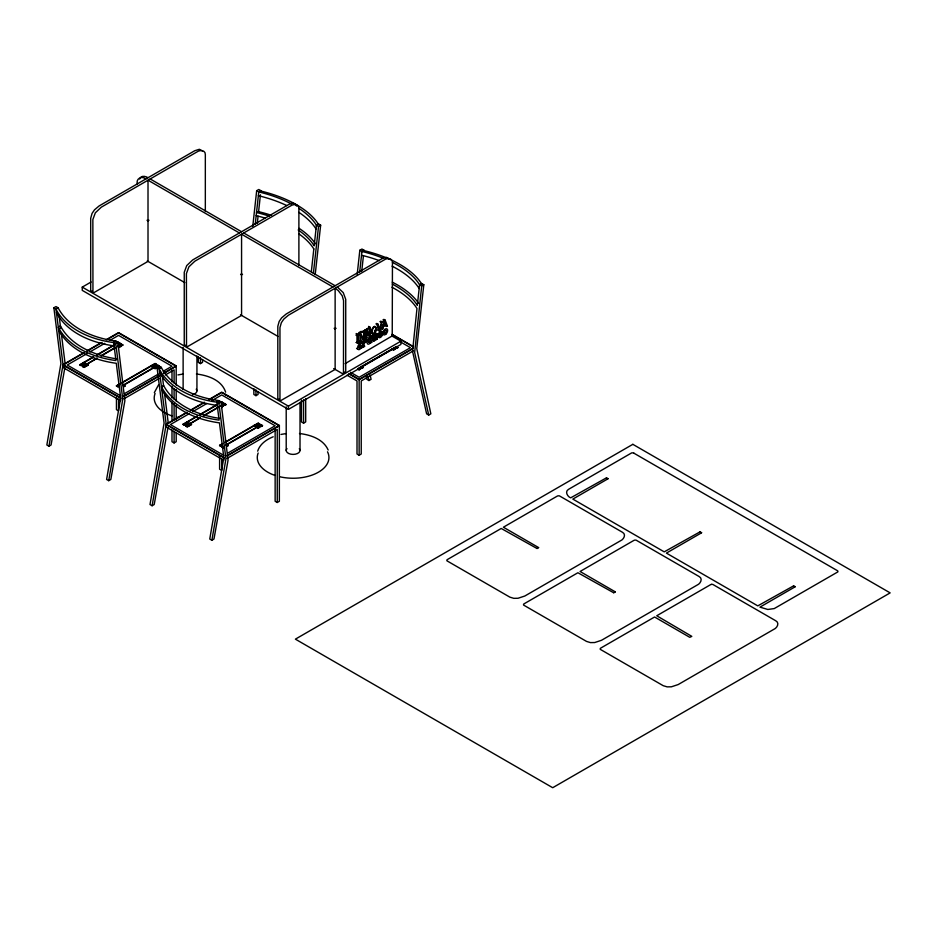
<?xml version="1.0" encoding="UTF-8"?>
<svg xmlns="http://www.w3.org/2000/svg" width="937" height="937" viewBox="0 0 937 937"><rect width="100%" height="100%" fill="white"/><g stroke="black" fill="none" stroke-linecap="round" stroke-linejoin="round"><path stroke-width="1.41" d="M196.934 390.87L196.934 355.978M300.016 450.381L300.016 402.406M370.384 341.091L370.384 339.85M360.932 345.132L360.932 346.631M371.79 336.98L371.79 342.169M252.767 226.321L256.668 190.691L258.776 189.473L260.896 190.691L258.776 191.909L256.668 190.691M255.239 224.236L258.776 191.909L260.896 190.691M311.318 271.812L313.825 248.937M299.301 208.611A89.191 44.133 6.3 0 1 316.425 225.196L314.176 245.799A89.202 44.086 6.3 0 0 298.165 229.975M320.653 225.196L318.533 226.414L316.425 225.196L318.533 223.978L320.653 225.196L315.207 274.564M313.38 273.44L318.533 226.414M357.173 274.482L359.831 250.249L361.94 249.031L364.048 250.249L361.94 251.467L359.831 250.249M359.679 272.07L361.94 251.467L364.048 250.249M392.334 284.11A89.202 44.086 6.3 0 1 417.316 305.345L419.589 284.754L421.697 283.536L423.805 284.754L416.766 348.646L430.833 413.826L428.724 415.044L426.616 413.826L412.549 351.316L416.977 308.496A89.202 44.098 6.3 0 0 391.994 287.249M392.474 262.407A89.191 44.133 6.3 0 1 419.577 284.754L421.697 283.536M423.805 284.754L421.697 285.972L414.658 352.535L428.724 415.044M257.3 223.299L258.085 216.201M269.516 216.224A89.202 44.086 6.3 0 0 256.515 212.512L258.589 211.645L260.439 194.802M361.741 271.203L363.439 255.766M537.088 548.543L501.225 528.468L447.464 559.494A2.483 1.429 0 0 0 446.937 559.939L446.844 560.654A1.23 0.703 0 0 0 447.136 560.935L509.88 597.15L513.792 598.333L518.032 598.263L524.802 596.026L620.411 540.825C623.773 539.548 626.548 534.277 622.355 532.216L559.623 495.989A1.23 0.703 0 0 0 559.131 495.825L558.089 495.837A2.436 1.405 0 0 0 557.14 496.177L503.392 527.215L538.588 547.559M538.599 547.712L537.053 548.414M613.77 592.816L577.906 572.741L524.146 603.768A2.483 1.429 0 0 0 523.619 604.213L523.525 604.915A1.23 0.703 0 0 0 523.818 605.208L586.55 641.423L590.474 642.606L594.714 642.536L601.484 640.299L697.093 585.098C700.454 583.821 703.23 578.551 699.037 576.478L636.305 540.262A1.23 0.703 0 0 0 635.813 540.099L634.771 540.11A2.436 1.405 0 0 0 633.822 540.45L580.073 571.488L615.269 591.833M615.304 591.938L613.735 592.688M53.877 307.769L60.917 363.533L46.85 444.97L48.958 446.188L63.025 364.751L55.986 308.987L53.877 307.769L55.986 306.563L58.094 307.769A89.191 57.93 -7.2 0 0 115.755 341.056M108.715 480.681L122.782 399.256L115.743 343.492L113.635 342.274L115.743 341.056L117.851 342.274L124.89 400.72L110.824 479.463L108.715 480.681L106.607 479.463L120.674 398.038L116.293 363.298A89.202 57.965 -7.2 0 1 58.656 330.023M157.029 367.327L164.08 423.091L150.002 504.528L152.11 505.746L166.189 424.309L159.138 368.546L157.029 367.327L159.138 366.109M211.867 540.239L225.946 458.814L218.895 403.051L216.787 401.832L218.895 400.614L221.015 401.832L228.042 460.278L213.976 539.021L211.867 540.239L209.759 539.021L223.838 457.596L219.445 422.856A89.202 57.965 -7.2 0 1 161.808 389.569M64.876 367.655L51.066 444.97L48.958 446.188M168.028 427.213L154.218 504.528L152.11 505.746M379.719 329.203L378.079 324.261L376.674 323.452L378.314 328.395L379.719 329.203L381.347 322.375L382.12 321.93L380.715 321.122M380.106 330.374L377.927 330.011L380.106 330.374L382.12 321.93M375.889 330.257L374.577 332.799A2.284 1.312 -60 0 1 373.465 333.443M380.785 328.36L382.191 329.168L384.416 320.606L385.189 320.161L387.426 326.146L385.248 325.783M382.191 329.168L383.561 326.427L386.056 324.987L386.653 326.591M382.425 324.565L383.83 325.373L384.802 321.637L383.397 320.829M376.381 330.222L374.718 333.338A2.963 1.71 -60 0 1 373.313 334.146L371.661 332.951A5.364 3.104 -60 0 1 371.485 331.71A5.364 3.104 -60 0 1 371.661 330.269L373.313 327.154A2.963 1.71 -60 0 1 374.718 326.345L376.381 327.54A5.364 3.104 -60 0 1 376.381 330.129M154.324 392.662L158.494 384.92M257.675 451.165C259.877 444.033 266.588 439.43 273.206 436.783M374.741 330.199L374.413 330.972M139.718 179.049C140.655 175.266 145.516 176.004 148.011 177.714M379.965 333.853L382.343 335.223L381.558 336.43A3.479 2.015 -60 0 1 379.766 337.648A3.397 1.968 -60 0 1 378.056 336.371A3.315 1.909 -60 0 1 378.185 334.942M361.108 343.188C363.404 340.424 363.556 347.709 361.389 348.283M364.774 341.911L366.707 339.85L365.336 339.018M381.371 333.467L382.226 331.991M360.944 343.481L359.363 342.965M370.431 337.964L371.731 336.945M370.349 338.105L368.815 337.496M345.132 363.65L392.228 335.891L392.451 262.641C392.708 257.991 386.829 257.78 384.018 260.017L288.409 315.219L283.794 319.107L281.346 322.691L279.964 327.587L279.964 400.017L280.608 400.696L335.13 369.424L335.13 288.245L338.234 290.564L342.192 295.717L343.563 300.601L343.469 373.441L342.157 373.476L333.689 368.592M359.339 347.358L361.178 348.365M380.715 334.837L380.153 335.622A3.479 2.015 -60 0 1 378.361 336.84A3.397 1.968 -60 0 1 377.096 336.547M371.743 342.31L369.365 343.715A2.202 1.265 -60 0 1 368.628 344.137L367.948 344.102A3.221 1.862 -60 0 1 367.363 343.551L367.234 343.2A4.462 2.577 -60 0 1 367.105 342.473A3.971 2.296 -60 0 1 367.304 340.963L367.667 340.002A2.764 1.593 -60 0 1 368.3 339.042L368.522 338.796A2.202 1.277 -60 0 1 369.483 338.234L370.162 338.304M360.558 348.459L360.335 348.751A2.237 1.3 -60 0 1 358.777 349.63A2.717 1.569 -60 0 1 358.543 349.583A3.151 1.815 -60 0 1 357.899 348.974L357.653 347.721A3.877 2.237 -60 0 1 357.782 346.69L358.379 345.156A2.506 1.441 -60 0 1 358.883 344.453L359.351 344.02A2.05 1.183 -60 0 1 360.007 343.692L360.616 343.715M379.122 333.033L380.223 331.967A3.467 2.003 -60 0 1 381.898 331.534L380.949 330.972M606.497 477.893L608.066 478.678M608.019 478.772L572.835 499.093L664.228 551.858L700.103 531.806M700.056 531.911L701.626 532.684M701.579 532.79L666.394 553.111L757.787 605.876L793.662 585.824M793.616 585.93L795.185 586.703M795.138 586.808L759.954 607.129L767.813 609.472L774.255 608.57L837.608 572.038A1.23 0.703 0 0 0 837.901 571.746L837.877 571.148A2.436 1.405 0 0 0 837.28 570.598L633.939 453.203M115.743 341.056L113.67 342.579A89.191 57.93 -7.2 0 1 56.033 309.292L58.094 307.769L55.986 308.987M361.905 346.362L363.31 347.17L364.716 346.362C361.951 341.853 367.468 343.024 366.742 339.897M148.983 220.242L147.87 220.956L147.039 220.242M392.041 336.078L400.895 341.197L400.895 344.441L288.409 409.387L82.245 290.365L82.245 287.12L91.1 282.002M63.025 364.68L120.662 397.967L120.627 400.743L62.978 367.468L63.025 364.68L83.744 352.722M87.469 350.567L101.149 342.673M106.127 339.791L118.554 332.612L176.203 365.898L176.203 385.095M84.482 352.617L62.978 365.032L120.627 398.307M87 351.164L102.145 342.415M107.193 339.499L118.554 332.94L176.203 366.226L163.776 373.394M87.27 353.448L67.241 365.008L120.662 395.859M89.765 351.996L104.792 343.329M109.793 340.436L118.554 335.376L171.986 366.226L163.225 371.286M316.425 225.196L318.533 223.978M115.743 343.492L117.851 342.274M82.702 365.008C78.813 362.9 85.197 364.997 81.296 365.817L79.891 364.68L93.618 356.763M96.71 354.971L113.564 345.238M79.891 365.008L93.618 357.091M97.284 354.971L114.665 344.933M79.891 364.68L81.296 365.489L82.702 364.68M84.107 363.872L85.513 363.052L84.107 364.2L82.702 363.052L84.107 364.2M118.554 343.984L119.959 343.165L118.554 344.301M88.324 365.008L86.918 363.872L88.324 365.008L84.107 367.445L82.702 366.625L97.003 358.051M100.774 355.873L115.216 347.533M117.512 346.21L121.365 343.984L122.782 345.121L121.365 345.929L119.959 345.121L121.365 345.601L122.782 344.793M82.702 366.625L97.05 358.344M101.594 355.732L115.216 347.861M117.512 346.526L121.365 344.301L122.782 345.121M242.542 274.26L241.43 274.974L240.598 274.26M82.702 366.308L84.107 367.117L88.324 364.68M118.554 347.229L119.959 346.421L118.554 347.557M119.257 386.114C115.368 384.006 121.751 386.103 117.851 386.922L116.446 385.786L119.608 383.959M121.927 382.624L155.12 363.462L156.526 364.598L155.12 365.407L153.715 364.598L155.12 365.09L156.526 364.27M116.446 386.114L119.608 384.287M121.927 382.952L155.12 363.79L156.526 364.598M116.446 385.786L117.851 386.594L119.257 385.786M152.309 366.707L153.715 365.898L152.309 367.035L150.892 365.898L152.309 367.035M122.958 385.283L157.931 365.09L159.337 366.226L157.931 367.035L156.526 366.226L157.931 366.707L159.337 365.898M122.958 385.611L157.931 365.407L161.258 367.327A89.191 57.93 -7.2 0 0 218.907 400.603L216.834 402.137A89.191 57.93 -7.2 0 1 159.185 368.85L161.258 367.327L159.138 368.546M124.89 385.786L123.485 386.922L124.89 386.114L123.485 384.978L124.89 386.114M155.12 368.335L156.526 367.527L155.12 368.663L153.715 367.527L155.12 368.663M124.422 393.681L158.224 374.179M123.977 396.046L158.798 375.948M163.588 373.184L176.203 365.898M124.024 396.351L158.81 376.264M124.024 398.787L159.173 378.489M165.334 374.941L174.095 369.881L174.095 383.022M198.316 356.575L198.316 362.385L200.436 363.603L202.544 362.385L202.544 359.468M166.189 424.309L223.826 457.525L223.791 460.301L166.142 427.014L166.177 424.238L186.896 412.268M190.621 410.125L204.301 402.219M209.279 399.349L221.718 392.17L279.367 425.457L279.367 501.272L277.247 502.49L275.138 501.272L275.138 429.673M186.92 412.585L166.142 424.578L223.826 457.842M190.152 410.711L204.313 402.535M209.092 399.783L221.718 392.498L279.367 425.785L227.176 455.909M336.102 328.266L334.989 328.981L334.158 328.266M189.169 413.721L170.393 424.566L223.826 455.405M192.928 411.554L206.69 403.601M211.703 400.708L221.718 394.934L275.138 425.785L227.574 453.239M218.895 403.051L221.015 401.832M185.854 424.566C181.965 422.458 188.349 424.555 184.448 425.375L183.043 424.238L196.77 416.321M199.862 414.529L217.489 404.351M183.043 424.566L197.344 416.309M199.862 414.857L217.489 404.679M183.043 424.238L184.448 425.047L185.854 424.238M187.259 423.43L188.665 422.61L187.259 423.747L185.854 422.61L187.259 423.747M221.718 403.542L223.123 402.723L221.718 403.859M191.488 424.566L190.082 423.43L191.488 424.566L187.259 427.003L185.854 426.183L200.202 417.586M203.505 415.677L218.368 407.091M220.675 405.756L224.529 403.542L225.934 404.679L224.529 405.487L223.123 404.679L224.529 405.159L225.934 404.351M185.854 426.183L200.202 417.902M203.926 415.747L218.368 407.408M220.675 406.084L224.529 403.859L225.934 404.679M185.854 425.855L187.259 426.675L191.488 424.238M221.718 406.787L223.123 405.967L221.718 407.103M358.719 332.705L361.19 331.276M358.426 335.61L356.247 335.247L358.426 335.61L358.426 342.883L356.247 342.52L358.426 342.883M356.247 333.525L357.653 334.345L370.01 327.2L357.653 334.942L356.247 334.134M358.66 333.853L360.827 334.216L363.661 338.304L363.661 332.588L362.256 331.78M363.661 332.588L364.434 332.143L364.434 339.417L362.256 339.053M364.739 330.339L366.917 330.702L369.74 334.79L369.74 329.074L368.335 328.266M369.74 329.074L370.513 328.629L370.513 335.914L368.335 335.54L370.513 335.914M375.901 323.897L378.079 324.261M171.986 430.036L171.986 441.725L174.095 442.943L176.203 441.725L176.203 433.011M253.857 388.609L253.857 394.454L255.965 395.672L258.073 394.454L258.073 391.525M383.83 325.373L385.775 324.249L384.802 321.637M365.512 337.179L364.739 337.625L366.917 337.988L366.917 332.272L365.512 331.452L365.512 337.179L366.917 337.988M358.66 341.127L360.827 341.501L360.827 335.774L359.421 334.966M363.31 341.197L364.716 342.005L364.716 340.998L363.31 341.806L363.31 347.17M372.785 338.468L374.191 339.276L374.191 335.528L372.785 336.336L371.38 335.528M374.296 333.841L375.702 334.661L377.107 333.853L377.107 339.217L374.296 337.601M362.08 346.257L362.959 345.753M374.191 339.276L375.702 338.409L375.702 334.661M373.91 341.068L377.037 339.253M222.42 445.672C218.52 443.564 224.903 445.661 221.015 446.48L219.598 445.344L222.772 443.517M225.079 442.182L258.272 423.02L259.678 424.156L258.272 424.965L256.867 424.156L258.272 424.648L259.678 423.829M219.598 445.672L222.772 443.845M225.079 442.51L258.272 423.348L259.678 424.156M82.245 287.12L288.409 406.143L400.895 341.197M219.598 445.344L221.015 446.153L222.42 445.344M255.461 426.265L256.867 425.457L255.461 426.593L254.056 425.457L255.461 426.593M226.11 444.841L261.083 424.648L262.489 425.785L261.083 426.593L259.678 425.785L261.083 426.265L262.489 425.457M360.206 367.409L396.386 346.526L397.792 347.662L396.386 348.47L394.981 347.662L396.386 348.154L397.792 347.334M223.826 447.781L222.42 446.972L223.826 446.48M226.11 445.157L261.083 424.965L262.489 425.785M357.723 369.178L359.129 369.986L360.534 368.85L359.129 369.658L357.723 368.85L396.386 346.854L397.792 347.662M228.042 445.344L226.637 446.48L228.042 445.672L226.637 444.536L228.042 445.672M258.272 427.893L259.678 427.073L258.272 428.209L256.867 427.073L258.272 428.209M361.94 368.042L363.345 367.222L361.94 368.358L360.534 367.222L361.94 368.358M393.575 349.77L394.981 348.962L393.575 350.098L392.17 348.962L393.575 350.098M227.141 455.605L279.367 425.457M349.103 373.617L359.129 379.403L413.404 348.072M412.549 348.88L359.129 379.731L349.103 373.945M227.187 458.345L277.247 429.427L277.247 502.49M413.451 350.801L361.237 380.949L361.237 454.012L359.129 455.23L357.009 454.012L357.009 380.949L347.077 375.21M366.215 376.487L366.859 379.321L368.967 380.539L371.075 379.321L370.162 375.093M301.48 400.169L301.48 421.943L303.588 423.161L305.696 421.943L305.696 398.565M92.095 291.173L90.69 290.739L90.69 218.298L92.06 213.402L94.508 209.818L99.123 205.941L194.732 150.74L199.347 149.288L202.579 150.939M279.214 399.209L277.809 398.764L277.809 326.334L279.179 321.438L281.627 317.854L286.242 313.965L381.851 258.764L386.466 257.324L389.698 258.975M185.397 345.32L184.249 344.757L184.249 272.316L186.721 265.593L192.682 259.947L288.291 204.746C290.786 203.048 295.647 202.31 296.584 206.093M177.925 374.917L182.844 374.097M281.006 434.428L285.914 433.608M711.452 584.383L712.495 584.36A1.23 0.703 0 0 1 712.987 584.536L775.719 620.751C779.912 622.824 777.136 628.095 773.775 629.371L678.165 684.572L671.396 686.809L667.156 686.868L663.232 685.697L600.5 649.482A1.23 0.703 0 0 1 600.207 649.189L600.301 648.486A2.483 1.429 0 0 1 600.828 648.041L654.588 617.003L689.737 637.301L691.822 636.375L656.743 615.761L710.504 584.723A2.436 1.405 0 0 1 711.452 584.383M373.465 333.443L372.141 332.424A4.556 2.624 -60 0 1 372.141 330.304L373.465 327.692A2.284 1.312 -60 0 1 374.577 327.048L375.889 328.067A4.556 2.624 -60 0 1 375.901 330.187M196.407 374.004C207.85 375.35 221.811 380.059 225.618 392.17M299.489 433.515C310.487 434.838 323.382 439.066 328.161 450.029M145.844 178.955C141.78 175.5 135.584 178.662 137.411 184.167M344.324 372.235L345.73 371.79L345.73 299.36L343.258 292.637L337.297 286.991M370.267 342.708L368.827 341.864M382.343 335.223L381.207 335.059A1.288 0.75 -60 0 1 380.809 335.61A1.569 0.914 -60 0 1 380.41 335.914M419.589 284.754L421.697 285.972M150.178 178.955L241.57 231.732M243.737 232.973L335.13 285.738M239.403 232.973L148.011 180.209L148.011 261.388L94.262 292.426L92.95 292.391L92.857 219.551L95.328 212.828L101.29 207.182L196.899 151.981C199.71 149.744 205.59 149.967 205.332 154.605L205.332 211.528M332.963 286.991L241.57 234.227L241.57 315.406L187.822 346.444L186.51 346.409L186.416 273.569L188.887 266.846L194.849 261.2L290.458 205.999C293.269 203.762 299.149 203.985 298.891 208.623L298.891 265.534M383.783 319.341L385.189 320.161M383.01 319.786L384.416 320.606M384.369 323.441L385.775 324.249M379.942 321.567L381.347 322.375M384.65 324.179L386.056 324.987M386.021 325.338L387.426 326.146M382.155 325.619L383.561 326.427M381.558 327.915L382.964 328.723M392.099 334.31L413.404 346.62M392.099 334.638L413.451 346.924M400.509 341.923L410.441 347.662L359.129 377.295L350.426 372.27M368.604 326.392L370.01 327.2M368.604 326.99L370.01 327.809M370.513 328.629L369.108 327.821L369.108 335.095M375.702 333.033L377.107 333.853M365.512 329.894L366.917 330.702M372.785 334.72L374.191 335.528M394.981 348.962L393.575 348.154L394.981 349.29M368.335 333.982L369.74 334.79M363.029 331.335L364.434 332.143M359.421 333.408L360.827 334.216M362.256 337.496L363.661 338.304M363.029 338.608L364.434 339.417M363.31 340.19L364.716 340.998M361.905 340.998L364.716 342.602M359.421 340.681L362.326 342.38M363.345 367.222L361.94 366.414L363.345 367.55M360.534 368.85L359.129 368.042L360.534 369.178M147.285 260.978L184.812 282.634M240.493 314.785L278.008 336.442M118.554 342.356L119.959 343.165M221.718 401.914L223.123 402.723M118.554 342.684L119.959 343.492M221.718 402.242L223.123 403.051M118.554 345.601L119.959 346.421M153.715 365.898L152.309 365.09L153.715 366.226M156.526 367.527L155.12 366.707L156.526 367.843M221.718 405.159L223.123 405.967M256.867 425.457L255.461 424.648L256.867 425.785M259.678 427.073L258.272 426.265L259.678 427.401M118.554 345.929L119.959 346.737M221.718 405.487L223.123 406.295M85.513 363.052L84.107 362.244L85.513 363.38M188.665 422.61L187.259 421.802L188.665 422.938M222.42 447.289L223.826 448.109M373.816 341.08L372.821 340.494M370.642 332.869L371.907 333.338A2.963 1.71 -60 0 0 372.387 333.185M371.04 332.225L372.059 332.623A2.284 1.312 -60 0 0 372.434 332.518M606.544 477.788L570.668 497.852C567.307 496.575 564.531 491.304 568.724 489.231L631.456 453.016A1.23 0.703 0 0 1 631.948 452.84L633.166 452.899A2.483 1.429 0 0 1 633.939 453.203M381.347 333.42L381.172 333.232A1.335 0.773 -60 0 0 380.82 333.162L380.082 333.584A1.429 0.832 -60 0 0 379.508 334.638L379.438 334.977A1.804 1.042 -60 0 0 379.508 335.68L379.567 335.786M366.917 332.272L369.74 336.36M360.827 335.774L363.661 339.862M377.306 324.706L379.333 330.82M368.007 376.276L368.967 380.539M216.787 401.832L219.094 420.116A89.202 57.965 -7.2 0 1 161.457 386.829L163.506 385.318L162.171 374.636M163.553 385.622L163.506 385.318A89.202 57.965 -7.2 0 0 219.832 418.406M113.635 342.274L115.942 360.558A89.202 57.965 -7.2 0 1 58.305 327.282L60.355 325.771L59.019 315.078M60.706 328.512L60.355 325.771A89.202 57.965 -7.2 0 0 116.668 358.859M164.561 393.657L168.285 423.348M161.843 387.66L162.206 390.53M61.233 332.705L65.133 363.79M58.691 328.102L59.054 330.972M372.785 336.406L372.785 340.424M366.144 331.159L366.144 338.433M361.905 341.665L361.905 342.333M360.066 334.661L360.066 341.946M359.129 379.403L359.129 455.23M357.653 334.345L357.653 334.942M357.653 336.055L357.653 343.329M357.02 334.802L357.02 342.075M303.588 399.783L303.588 423.161M288.409 406.143L288.409 409.387M286.207 406.857L286.207 450.474M255.965 389.862L255.965 395.672M221.718 401.75L221.718 407.595M221.718 444.126L221.718 447.054M221.718 458.743L221.718 470.433L219.598 469.214L219.598 456.061M200.436 357.758L200.436 363.603M183.125 347.346L183.125 389.511M176.203 389.452L176.203 401.071M176.203 405.428L176.203 419.94M174.095 388.878L174.095 399.103M174.095 403.484L174.095 419.553M174.095 431.243L174.095 442.943M171.986 370.115L171.986 381.816M171.986 386.196L171.986 397.885M171.986 402.266L171.986 421.263M120.662 343.902L120.662 346.819M118.554 342.192L118.554 348.037M118.554 399.185L118.554 410.874L116.446 409.656L116.446 397.967M370.63 331.124A4.556 2.624 -60 0 1 370.607 330.597A4.544 2.624 -60 0 1 370.736 329.414M356.564 348.295A3.151 1.815 -60 0 0 357.126 348.775A2.717 1.569 -60 0 0 357.372 348.822A2.237 1.3 -60 0 0 357.618 348.81M360.956 346.807A1.558 0.902 -60 0 1 359.468 347.744A1.558 0.902 -60 0 1 359.281 346.14A1.487 0.855 -60 0 1 360.71 344.886M370.361 341.326A1.487 0.855 -60 0 1 369.272 342.298A1.487 0.855 -60 0 1 368.546 341.712A1.616 0.937 -60 0 1 368.955 340.131A1.616 0.937 -60 0 1 370.174 339.288M383.584 333.935A3.42 1.968 -60 0 1 381.839 333.736M386.431 330.749A1.581 0.914 -60 0 0 385.048 330.597A1.581 0.914 -60 0 0 384.275 332.67A1.464 0.843 -60 0 0 385.06 333.244M386.208 330.937A1.64 0.949 -60 0 1 385.06 333.361M378.817 331.007A3.479 2.015 -60 0 1 379.567 330.632M380.469 335.868A1.288 0.75 -60 0 1 379.696 335.751M378.15 334.849A3.479 2.015 -60 0 1 379.11 332.928M217.243 405.416A89.191 57.93 -7.2 0 1 159.606 372.141M114.091 345.858A89.191 57.93 -7.2 0 1 56.454 312.583M364.001 250.601A89.191 44.133 6.3 0 1 421.65 283.876M361.928 251.467A89.191 44.133 6.3 0 1 383.456 258.319M392.275 282.142A89.202 44.086 6.3 0 1 418.616 303.319M361.518 255.239A89.191 44.133 6.3 0 1 379.45 260.685M392.064 266.167A89.191 44.133 6.3 0 1 419.167 288.514M258.577 211.645A89.202 44.086 6.3 0 1 271.566 215.358M299.102 228.347A89.202 44.086 6.3 0 1 315.464 243.761M260.849 191.043A89.191 44.133 6.3 0 1 318.486 224.318M258.776 191.921A89.191 44.133 6.3 0 1 291.442 203.95M256.176 215.662A89.202 44.098 6.3 0 1 265.358 218.157M298.926 233.887A89.202 44.098 6.3 0 1 313.813 248.937M258.366 195.681A89.191 44.133 6.3 0 1 286.734 205.543M298.891 212.371A89.191 44.133 6.3 0 1 316.003 228.968M224.669 403.332A35.829 20.684 0 0 1 223.603 405.276M178.346 417.597A35.829 20.684 0 0 1 176.695 417.246M171.963 415.911A35.829 20.684 0 0 1 155.085 393.505M225.325 394.512A35.829 20.684 0 0 1 225.466 395.016M196.231 389.16A6.899 3.982 0 0 1 192.436 394.653M327.517 451.798A35.829 20.684 0 0 1 317.151 472.892A35.829 20.684 0 0 1 279.776 476.757M275.045 475.422A35.829 20.684 0 0 1 258.155 453.016M299.313 448.682A6.899 3.982 0 0 1 293.023 454.41A6.899 3.982 0 0 1 286.98 448.589M632.838 444.325L295.389 639.151L552.701 787.712L890.15 592.887L632.838 444.325M86.918 365.489L85.513 364.68L86.918 365.489M190.082 425.047L188.665 424.238L190.082 425.047M85.513 366.308L84.107 365.489L85.513 366.308M188.665 425.855L187.259 425.047L188.665 425.855M385.857 334.169A3.42 1.968 -60 0 0 386.958 328.875A3.42 1.968 -60 0 0 382.905 332.436A3.42 1.968 -60 0 0 385.857 334.169"/></g></svg>
